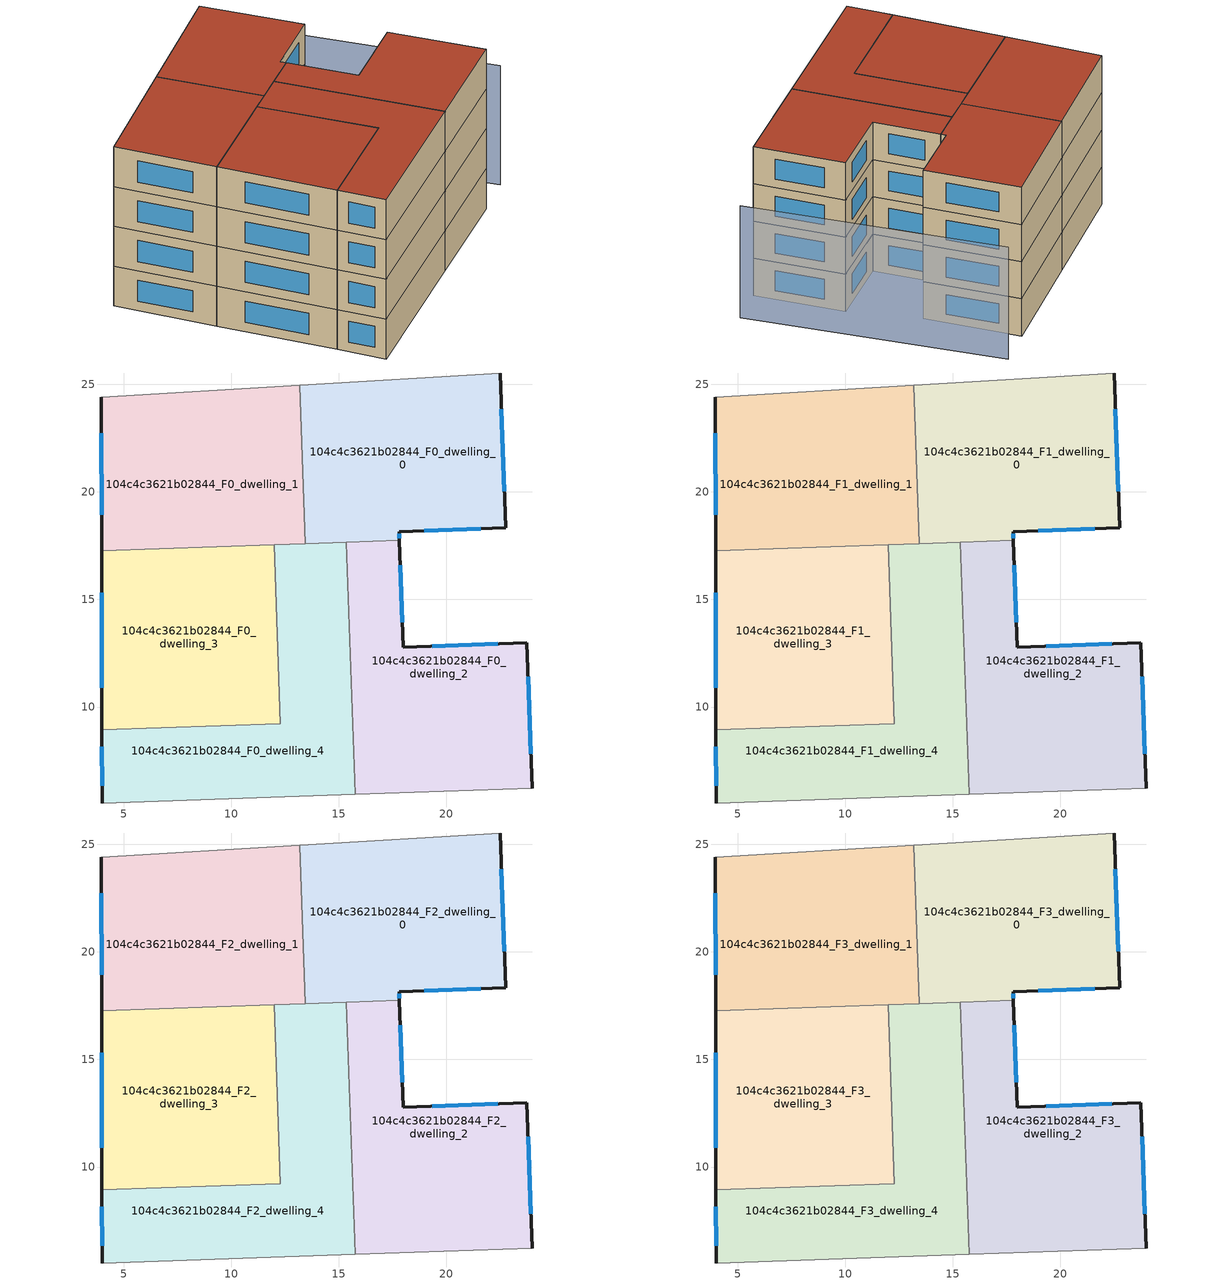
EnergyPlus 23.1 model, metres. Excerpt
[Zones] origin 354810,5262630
104c4c3621b02844_F0_dwelling_0
 floor ground (EU_floor_Construction): 22.49,25.52 22.75,18.33 17.8,18.15 17.82,17.75 13.44,17.59 13.19,24.96 z0
 wall outside (EU_wall_Construction): 17.82,17.75 17.8,18.15 22.75,18.33 22.49,25.52 z0:3
 wall to 104c4c3621b02844_F0_dwelling_1 (EU_wall_Construction): 13.19,24.96 13.44,17.59 z0:3
 wall adiabatic (EU_wall_Construction): 22.49,25.52 13.19,24.96 z0:3
 wall to 104c4c3621b02844_F0_dwelling_2 (EU_wall_Construction): 15.35,17.66 17.82,17.75 z0:3
 wall to 104c4c3621b02844_F0_dwelling_4 (EU_wall_Construction): 13.44,17.59 15.35,17.66 z0:3
 window (EU_Window_Construction): 22.69,20.02 22.55,23.83 / 18.97,18.19 21.59,18.29 / 17.82,17.84 17.81,18.06 z0.7:2.3
104c4c3621b02844_F0_dwelling_1
 floor ground (EU_floor_Construction): 13.19,24.96 13.44,17.59 3.98,17.26 3.97,24.4 z0
 wall outside (EU_wall_Construction): 3.97,24.4 3.98,17.26 z0:3
 wall adiabatic (EU_wall_Construction): 13.19,24.96 3.97,24.4 z0:3
 wall to 104c4c3621b02844_F0_dwelling_3 (EU_wall_Construction): 3.98,17.26 11.99,17.54 z0:3
 wall to 104c4c3621b02844_F0_dwelling_4 (EU_wall_Construction): 11.99,17.54 13.44,17.59 z0:3
 window (EU_Window_Construction): 3.97,22.73 3.98,18.94 z0.7:2.3
104c4c3621b02844_F0_dwelling_2
 floor ground (EU_floor_Construction): 23.74,12.99 23.99,6.24 15.76,5.95 15.35,17.66 17.82,17.75 18,12.78 z0
 wall outside (EU_wall_Construction): 23.99,6.24 23.74,12.99 18,12.78 17.82,17.75 z0:3
 wall adiabatic (EU_wall_Construction): 15.76,5.95 23.99,6.24 z0:3
 wall to 104c4c3621b02844_F0_dwelling_4 (EU_wall_Construction): 15.35,17.66 15.76,5.95 z0:3
 window (EU_Window_Construction): 22.39,12.94 19.35,12.83 / 23.93,7.82 23.8,11.4 / 17.96,13.94 17.86,16.58 z0.7:2.3
104c4c3621b02844_F0_dwelling_3
 floor ground (EU_floor_Construction): 11.99,17.54 12.28,9.23 4,8.94 3.98,17.26 z0
 wall outside (EU_wall_Construction): 3.98,17.26 4,8.94 z0:3
 wall to 104c4c3621b02844_F0_dwelling_4 (EU_wall_Construction): 4,8.94 12.28,9.23 11.99,17.54 z0:3
 window (EU_Window_Construction): 3.98,15.31 3.99,10.9 z0.7:2.3
104c4c3621b02844_F0_dwelling_4
 floor ground (EU_floor_Construction): 15.35,17.66 15.76,5.95 4,5.54 4,8.94 12.28,9.23 11.99,17.54 z0
 wall outside (EU_wall_Construction): 4,8.94 4,5.54 z0:3
 wall adiabatic (EU_wall_Construction): 4,5.54 15.76,5.95 z0:3
 window (EU_Window_Construction): 4,8.14 4,6.34 z0.7:2.3
104c4c3621b02844_F1_dwelling_0
 floor to 104c4c3621b02844_F0_dwelling_0 (EU_floor_Construction): 22.49,25.52 22.75,18.33 17.8,18.15 17.82,17.75 13.44,17.59 13.19,24.96 z3
 wall outside (EU_wall_Construction): 17.82,17.75 17.8,18.15 22.75,18.33 22.49,25.52 z3:6
 wall to 104c4c3621b02844_F1_dwelling_1 (EU_wall_Construction): 13.19,24.96 13.44,17.59 z3:6
 wall adiabatic (EU_wall_Construction): 22.49,25.52 13.19,24.96 z3:6
 wall to 104c4c3621b02844_F1_dwelling_2 (EU_wall_Construction): 15.35,17.66 17.82,17.75 z3:6
 wall to 104c4c3621b02844_F1_dwelling_4 (EU_wall_Construction): 13.44,17.59 15.35,17.66 z3:6
 window (EU_Window_Construction): 22.69,20.02 22.55,23.83 / 18.97,18.19 21.59,18.29 / 17.82,17.84 17.81,18.06 z3.7:5.3
104c4c3621b02844_F1_dwelling_1
 floor to 104c4c3621b02844_F0_dwelling_1 (EU_floor_Construction): 13.19,24.96 13.44,17.59 3.98,17.26 3.97,24.4 z3
 wall outside (EU_wall_Construction): 3.97,24.4 3.98,17.26 z3:6
 wall adiabatic (EU_wall_Construction): 13.19,24.96 3.97,24.4 z3:6
 wall to 104c4c3621b02844_F1_dwelling_3 (EU_wall_Construction): 3.98,17.26 11.99,17.54 z3:6
 wall to 104c4c3621b02844_F1_dwelling_4 (EU_wall_Construction): 11.99,17.54 13.44,17.59 z3:6
 window (EU_Window_Construction): 3.97,22.73 3.98,18.94 z3.7:5.3
104c4c3621b02844_F1_dwelling_2
 floor to 104c4c3621b02844_F0_dwelling_2 (EU_floor_Construction): 23.74,12.99 23.99,6.24 15.76,5.95 15.35,17.66 17.82,17.75 18,12.78 z3
 wall outside (EU_wall_Construction): 23.99,6.24 23.74,12.99 18,12.78 17.82,17.75 z3:6
 wall adiabatic (EU_wall_Construction): 15.76,5.95 23.99,6.24 z3:6
 wall to 104c4c3621b02844_F1_dwelling_4 (EU_wall_Construction): 15.35,17.66 15.76,5.95 z3:6
 window (EU_Window_Construction): 22.39,12.94 19.35,12.83 / 23.93,7.82 23.8,11.4 / 17.96,13.94 17.86,16.58 z3.7:5.3
104c4c3621b02844_F1_dwelling_3
 floor to 104c4c3621b02844_F0_dwelling_3 (EU_floor_Construction): 11.99,17.54 12.28,9.23 4,8.94 3.98,17.26 z3
 wall outside (EU_wall_Construction): 3.98,17.26 4,8.94 z3:6
 wall to 104c4c3621b02844_F1_dwelling_4 (EU_wall_Construction): 4,8.94 12.28,9.23 11.99,17.54 z3:6
 window (EU_Window_Construction): 3.98,15.31 3.99,10.9 z3.7:5.3
104c4c3621b02844_F1_dwelling_4
 floor to 104c4c3621b02844_F0_dwelling_4 (EU_floor_Construction): 15.35,17.66 15.76,5.95 4,5.54 4,8.94 12.28,9.23 11.99,17.54 z3
 wall outside (EU_wall_Construction): 4,8.94 4,5.54 z3:6
 wall adiabatic (EU_wall_Construction): 4,5.54 15.76,5.95 z3:6
 window (EU_Window_Construction): 4,8.14 4,6.34 z3.7:5.3
104c4c3621b02844_F2_dwelling_0
 floor to 104c4c3621b02844_F1_dwelling_0 (EU_floor_Construction): 22.49,25.52 22.75,18.33 17.8,18.15 17.82,17.75 13.44,17.59 13.19,24.96 z6
 wall outside (EU_wall_Construction): 17.82,17.75 17.8,18.15 22.75,18.33 22.49,25.52 z6:9
 wall to 104c4c3621b02844_F2_dwelling_1 (EU_wall_Construction): 13.19,24.96 13.44,17.59 z6:9
 wall adiabatic (EU_wall_Construction): 22.49,25.52 13.19,24.96 z6:9
 wall to 104c4c3621b02844_F2_dwelling_2 (EU_wall_Construction): 15.35,17.66 17.82,17.75 z6:9
 wall to 104c4c3621b02844_F2_dwelling_4 (EU_wall_Construction): 13.44,17.59 15.35,17.66 z6:9
 window (EU_Window_Construction): 22.69,20.02 22.55,23.83 / 18.97,18.19 21.59,18.29 / 17.82,17.84 17.81,18.06 z6.7:8.3
104c4c3621b02844_F2_dwelling_1
 floor to 104c4c3621b02844_F1_dwelling_1 (EU_floor_Construction): 13.19,24.96 13.44,17.59 3.98,17.26 3.97,24.4 z6
 wall outside (EU_wall_Construction): 3.97,24.4 3.98,17.26 z6:9
 wall adiabatic (EU_wall_Construction): 13.19,24.96 3.97,24.4 z6:9
 wall to 104c4c3621b02844_F2_dwelling_3 (EU_wall_Construction): 3.98,17.26 11.99,17.54 z6:9
 wall to 104c4c3621b02844_F2_dwelling_4 (EU_wall_Construction): 11.99,17.54 13.44,17.59 z6:9
 window (EU_Window_Construction): 3.97,22.73 3.98,18.94 z6.7:8.3
104c4c3621b02844_F2_dwelling_2
 floor to 104c4c3621b02844_F1_dwelling_2 (EU_floor_Construction): 23.74,12.99 23.99,6.24 15.76,5.95 15.35,17.66 17.82,17.75 18,12.78 z6
 wall outside (EU_wall_Construction): 23.99,6.24 23.74,12.99 18,12.78 17.82,17.75 z6:9
 wall adiabatic (EU_wall_Construction): 15.76,5.95 23.99,6.24 z6:9
 wall to 104c4c3621b02844_F2_dwelling_4 (EU_wall_Construction): 15.35,17.66 15.76,5.95 z6:9
 window (EU_Window_Construction): 22.39,12.94 19.35,12.83 / 23.93,7.82 23.8,11.4 / 17.96,13.94 17.86,16.58 z6.7:8.3
104c4c3621b02844_F2_dwelling_3
 floor to 104c4c3621b02844_F1_dwelling_3 (EU_floor_Construction): 11.99,17.54 12.28,9.23 4,8.94 3.98,17.26 z6
 wall outside (EU_wall_Construction): 3.98,17.26 4,8.94 z6:9
 wall to 104c4c3621b02844_F2_dwelling_4 (EU_wall_Construction): 4,8.94 12.28,9.23 11.99,17.54 z6:9
 window (EU_Window_Construction): 3.98,15.31 3.99,10.9 z6.7:8.3
104c4c3621b02844_F2_dwelling_4
 floor to 104c4c3621b02844_F1_dwelling_4 (EU_floor_Construction): 15.35,17.66 15.76,5.95 4,5.54 4,8.94 12.28,9.23 11.99,17.54 z6
 wall outside (EU_wall_Construction): 4,8.94 4,5.54 z6:9
 wall adiabatic (EU_wall_Construction): 4,5.54 15.76,5.95 z6:9
 window (EU_Window_Construction): 4,8.14 4,6.34 z6.7:8.3
104c4c3621b02844_F3_dwelling_0
 floor to 104c4c3621b02844_F2_dwelling_0 (EU_floor_Construction): 22.49,25.52 22.75,18.33 17.8,18.15 17.82,17.75 13.44,17.59 13.19,24.96 z9
 wall outside (EU_wall_Construction): 17.82,17.75 17.8,18.15 22.75,18.33 22.49,25.52 z9:12
 wall to 104c4c3621b02844_F3_dwelling_1 (EU_wall_Construction): 13.19,24.96 13.44,17.59 z9:12
 wall adiabatic (EU_wall_Construction): 22.49,25.52 13.19,24.96 z9:12
 wall to 104c4c3621b02844_F3_dwelling_2 (EU_wall_Construction): 15.35,17.66 17.82,17.75 z9:12
 wall to 104c4c3621b02844_F3_dwelling_4 (EU_wall_Construction): 13.44,17.59 15.35,17.66 z9:12
 window (EU_Window_Construction): 22.69,20.02 22.55,23.83 / 18.97,18.19 21.59,18.29 / 17.82,17.84 17.81,18.06 z9.7:11.3
 roof outside (EU_roof_Construction): 22.75,18.33 22.49,25.52 13.19,24.96 13.44,17.59 17.82,17.75 17.8,18.15 z12
104c4c3621b02844_F3_dwelling_1
 floor to 104c4c3621b02844_F2_dwelling_1 (EU_floor_Construction): 13.19,24.96 13.44,17.59 3.98,17.26 3.97,24.4 z9
 wall outside (EU_wall_Construction): 3.97,24.4 3.98,17.26 z9:12
 wall adiabatic (EU_wall_Construction): 13.19,24.96 3.97,24.4 z9:12
 wall to 104c4c3621b02844_F3_dwelling_3 (EU_wall_Construction): 3.98,17.26 11.99,17.54 z9:12
 wall to 104c4c3621b02844_F3_dwelling_4 (EU_wall_Construction): 11.99,17.54 13.44,17.59 z9:12
 window (EU_Window_Construction): 3.97,22.73 3.98,18.94 z9.7:11.3
 roof outside (EU_roof_Construction): 13.44,17.59 13.19,24.96 3.97,24.4 3.98,17.26 z12
104c4c3621b02844_F3_dwelling_2
 floor to 104c4c3621b02844_F2_dwelling_2 (EU_floor_Construction): 23.74,12.99 23.99,6.24 15.76,5.95 15.35,17.66 17.82,17.75 18,12.78 z9
 wall outside (EU_wall_Construction): 23.99,6.24 23.74,12.99 18,12.78 17.82,17.75 z9:12
 wall adiabatic (EU_wall_Construction): 15.76,5.95 23.99,6.24 z9:12
 wall to 104c4c3621b02844_F3_dwelling_4 (EU_wall_Construction): 15.35,17.66 15.76,5.95 z9:12
 window (EU_Window_Construction): 22.39,12.94 19.35,12.83 / 23.93,7.82 23.8,11.4 / 17.96,13.94 17.86,16.58 z9.7:11.3
 roof outside (EU_roof_Construction): 23.99,6.24 23.74,12.99 18,12.78 17.82,17.75 15.35,17.66 15.76,5.95 z12
104c4c3621b02844_F3_dwelling_3
 floor to 104c4c3621b02844_F2_dwelling_3 (EU_floor_Construction): 11.99,17.54 12.28,9.23 4,8.94 3.98,17.26 z9
 wall outside (EU_wall_Construction): 3.98,17.26 4,8.94 z9:12
 wall to 104c4c3621b02844_F3_dwelling_4 (EU_wall_Construction): 4,8.94 12.28,9.23 11.99,17.54 z9:12
 window (EU_Window_Construction): 3.98,15.31 3.99,10.9 z9.7:11.3
 roof outside (EU_roof_Construction): 12.28,9.23 11.99,17.54 3.98,17.26 4,8.94 z12
104c4c3621b02844_F3_dwelling_4
 floor to 104c4c3621b02844_F2_dwelling_4 (EU_floor_Construction): 15.35,17.66 15.76,5.95 4,5.54 4,8.94 12.28,9.23 11.99,17.54 z9
 wall outside (EU_wall_Construction): 4,8.94 4,5.54 z9:12
 wall adiabatic (EU_wall_Construction): 4,5.54 15.76,5.95 z9:12
 window (EU_Window_Construction): 4,8.14 4,6.34 z9.7:11.3
 roof outside (EU_roof_Construction): 15.76,5.95 15.35,17.66 11.99,17.54 12.28,9.23 4,8.94 4,5.54 z12
shading: 27.08,6.44 25.69,25.75 z0:9
[Building]
EU S2 Campaign: North Axis=0; Terrain=City; Solar Distribution=FullExterior
[Site:Location]
Budapest.Ferenc.Liszt.Intl.AP: Latitude=47.437; Longitude=19.256; Time Zone=1; Elevation=185
[SizingPeriod:WeatherFileDays]
AnnualSizingPeriod: Begin Month=1; Begin Day of Month=1; End Month=12; End Day of Month=31; Day of Week for Start Day=Monday; Use Weather File Daylight Saving Period=No; Use Weather File Rain and Snow Indicators=No
[MATERIAL]
EU_InternalMass_Material: Roughness=MediumRough; Thickness=0.1; Conductivity=1; Density=1800; Specific Heat=900; Thermal Absorptance=0.9; Solar Absorptance=0.7; Visible Absorptance=0.7
[MATERIAL:NOMASS] Roughness=MediumRough; Thermal Absorptance=0.9; Solar Absorptance=0.7; Visible Absorptance=0.7
Name | Thermal Resistance
EU_wall_NoMass | 0.832559
EU_roof_NoMass | 1.39638
EU_floor_NoMass | 0.872794
[WINDOWMATERIAL:SIMPLEGLAZINGSYSTEM]
EU_Window_SimpleGlazing: UFactor=2.79869; Solar Heat Gain Coefficient=0.75; Visible Transmittance=0.75
[CONSTRUCTION]
EU_wall_Construction: EU_wall_NoMass
EU_roof_Construction: EU_roof_NoMass
EU_floor_Construction: EU_floor_NoMass
EU_Window_Construction: EU_Window_SimpleGlazing
EU_InternalMass_Construction: EU_InternalMass_Material
[ZONE] Type=1; Multiplier=1; Ceiling Height=autocalculate; Floor Area=autocalculate; Part of Total Floor Area=Yes
Name | Volume
104c4c3621b02844_F0_dwelling_0; 104c4c3621b02844_F1_dwelling_0; 104c4c3621b02844_F2_dwelling_0; 104c4c3621b02844_F3_dwelling_0 | 203.398
104c4c3621b02844_F0_dwelling_1; 104c4c3621b02844_F1_dwelling_1; 104c4c3621b02844_F2_dwelling_1; 104c4c3621b02844_F3_dwelling_1 | 203.396
104c4c3621b02844_F0_dwelling_2; 104c4c3621b02844_F1_dwelling_2; 104c4c3621b02844_F2_dwelling_2; 104c4c3621b02844_F3_dwelling_2 | 203.414
104c4c3621b02844_F0_dwelling_3; 104c4c3621b02844_F1_dwelling_3; 104c4c3621b02844_F2_dwelling_3; 104c4c3621b02844_F3_dwelling_3 | 203.417
104c4c3621b02844_F0_dwelling_4; 104c4c3621b02844_F1_dwelling_4; 104c4c3621b02844_F2_dwelling_4; 104c4c3621b02844_F3_dwelling_4 | 203.399
[INTERNALMASS] Construction=EU_InternalMass_Construction
Name | Zone or ZoneList | Surface Area
104c4c3621b02844_F0_dwelling_0_EU_InternalMass | 104c4c3621b02844_F0_dwelling_0 | 67.8003
104c4c3621b02844_F0_dwelling_1_EU_InternalMass | 104c4c3621b02844_F0_dwelling_1 | 67.7975
104c4c3621b02844_F0_dwelling_2_EU_InternalMass | 104c4c3621b02844_F0_dwelling_2 | 67.8035
104c4c3621b02844_F0_dwelling_3_EU_InternalMass | 104c4c3621b02844_F0_dwelling_3 | 67.8033
104c4c3621b02844_F0_dwelling_4_EU_InternalMass | 104c4c3621b02844_F0_dwelling_4 | 67.7996
104c4c3621b02844_F1_dwelling_0_EU_InternalMass | 104c4c3621b02844_F1_dwelling_0 | 67.8003
104c4c3621b02844_F1_dwelling_1_EU_InternalMass | 104c4c3621b02844_F1_dwelling_1 | 67.7975
104c4c3621b02844_F1_dwelling_2_EU_InternalMass | 104c4c3621b02844_F1_dwelling_2 | 67.8035
104c4c3621b02844_F1_dwelling_3_EU_InternalMass | 104c4c3621b02844_F1_dwelling_3 | 67.8033
104c4c3621b02844_F1_dwelling_4_EU_InternalMass | 104c4c3621b02844_F1_dwelling_4 | 67.7996
104c4c3621b02844_F2_dwelling_0_EU_InternalMass | 104c4c3621b02844_F2_dwelling_0 | 67.8003
104c4c3621b02844_F2_dwelling_1_EU_InternalMass | 104c4c3621b02844_F2_dwelling_1 | 67.7975
104c4c3621b02844_F2_dwelling_2_EU_InternalMass | 104c4c3621b02844_F2_dwelling_2 | 67.8035
104c4c3621b02844_F2_dwelling_3_EU_InternalMass | 104c4c3621b02844_F2_dwelling_3 | 67.8033
104c4c3621b02844_F2_dwelling_4_EU_InternalMass | 104c4c3621b02844_F2_dwelling_4 | 67.7996
104c4c3621b02844_F3_dwelling_0_EU_InternalMass | 104c4c3621b02844_F3_dwelling_0 | 67.8003
104c4c3621b02844_F3_dwelling_1_EU_InternalMass | 104c4c3621b02844_F3_dwelling_1 | 67.7975
104c4c3621b02844_F3_dwelling_2_EU_InternalMass | 104c4c3621b02844_F3_dwelling_2 | 67.8035
104c4c3621b02844_F3_dwelling_3_EU_InternalMass | 104c4c3621b02844_F3_dwelling_3 | 67.8033
104c4c3621b02844_F3_dwelling_4_EU_InternalMass | 104c4c3621b02844_F3_dwelling_4 | 67.7996
[OTHEREQUIPMENT] Fuel Type=Electricity; Design Level Calculation Method=Watts/Area; Power per Zone Floor Area=1; Fraction Latent=0; Fraction Radiant=0; Fraction Lost=0; Carbon Dioxide Generation Rate=0; EndUse Subcategory=EU_Step8_InternalGains
Name | Zone or ZoneList or Space or SpaceList | Schedule
EU_Step8_InternalGain_104c4c3621b02844_F0_dwelling_0_f000 | 104c4c3621b02844_F0_dwelling_0 | EU_Step8_GainSchedule_104c4c3621b02844_F0_dwelling_0_f000
EU_Step8_InternalGain_104c4c3621b02844_F0_dwelling_1_f000 | 104c4c3621b02844_F0_dwelling_1 | EU_Step8_GainSchedule_104c4c3621b02844_F0_dwelling_1_f000
EU_Step8_InternalGain_104c4c3621b02844_F0_dwelling_2_f000 | 104c4c3621b02844_F0_dwelling_2 | EU_Step8_GainSchedule_104c4c3621b02844_F0_dwelling_2_f000
EU_Step8_InternalGain_104c4c3621b02844_F0_dwelling_3_f000 | 104c4c3621b02844_F0_dwelling_3 | EU_Step8_GainSchedule_104c4c3621b02844_F0_dwelling_3_f000
EU_Step8_InternalGain_104c4c3621b02844_F0_dwelling_4_f000 | 104c4c3621b02844_F0_dwelling_4 | EU_Step8_GainSchedule_104c4c3621b02844_F0_dwelling_4_f000
EU_Step8_InternalGain_104c4c3621b02844_F1_dwelling_0_f000 | 104c4c3621b02844_F1_dwelling_0 | EU_Step8_GainSchedule_104c4c3621b02844_F1_dwelling_0_f000
EU_Step8_InternalGain_104c4c3621b02844_F1_dwelling_1_f000 | 104c4c3621b02844_F1_dwelling_1 | EU_Step8_GainSchedule_104c4c3621b02844_F1_dwelling_1_f000
EU_Step8_InternalGain_104c4c3621b02844_F1_dwelling_2_f000 | 104c4c3621b02844_F1_dwelling_2 | EU_Step8_GainSchedule_104c4c3621b02844_F1_dwelling_2_f000
EU_Step8_InternalGain_104c4c3621b02844_F1_dwelling_3_f000 | 104c4c3621b02844_F1_dwelling_3 | EU_Step8_GainSchedule_104c4c3621b02844_F1_dwelling_3_f000
EU_Step8_InternalGain_104c4c3621b02844_F1_dwelling_4_f000 | 104c4c3621b02844_F1_dwelling_4 | EU_Step8_GainSchedule_104c4c3621b02844_F1_dwelling_4_f000
EU_Step8_InternalGain_104c4c3621b02844_F2_dwelling_0_f000 | 104c4c3621b02844_F2_dwelling_0 | EU_Step8_GainSchedule_104c4c3621b02844_F2_dwelling_0_f000
EU_Step8_InternalGain_104c4c3621b02844_F2_dwelling_1_f000 | 104c4c3621b02844_F2_dwelling_1 | EU_Step8_GainSchedule_104c4c3621b02844_F2_dwelling_1_f000
EU_Step8_InternalGain_104c4c3621b02844_F2_dwelling_2_f000 | 104c4c3621b02844_F2_dwelling_2 | EU_Step8_GainSchedule_104c4c3621b02844_F2_dwelling_2_f000
EU_Step8_InternalGain_104c4c3621b02844_F2_dwelling_3_f000 | 104c4c3621b02844_F2_dwelling_3 | EU_Step8_GainSchedule_104c4c3621b02844_F2_dwelling_3_f000
EU_Step8_InternalGain_104c4c3621b02844_F2_dwelling_4_f000 | 104c4c3621b02844_F2_dwelling_4 | EU_Step8_GainSchedule_104c4c3621b02844_F2_dwelling_4_f000
EU_Step8_InternalGain_104c4c3621b02844_F3_dwelling_0_f000 | 104c4c3621b02844_F3_dwelling_0 | EU_Step8_GainSchedule_104c4c3621b02844_F3_dwelling_0_f000
EU_Step8_InternalGain_104c4c3621b02844_F3_dwelling_1_f000 | 104c4c3621b02844_F3_dwelling_1 | EU_Step8_GainSchedule_104c4c3621b02844_F3_dwelling_1_f000
EU_Step8_InternalGain_104c4c3621b02844_F3_dwelling_2_f000 | 104c4c3621b02844_F3_dwelling_2 | EU_Step8_GainSchedule_104c4c3621b02844_F3_dwelling_2_f000
EU_Step8_InternalGain_104c4c3621b02844_F3_dwelling_3_f000 | 104c4c3621b02844_F3_dwelling_3 | EU_Step8_GainSchedule_104c4c3621b02844_F3_dwelling_3_f000
EU_Step8_InternalGain_104c4c3621b02844_F3_dwelling_4_f000 | 104c4c3621b02844_F3_dwelling_4 | EU_Step8_GainSchedule_104c4c3621b02844_F3_dwelling_4_f000
[ZONEVENTILATION:DESIGNFLOWRATE] Schedule=EU_AlwaysOn; Design Flow Rate Calculation Method=AirChanges/Hour; Air Changes per Hour=0.475469; Ventilation Type=Natural; Fan Pressure Rise=0; Fan Total Efficiency=1; Constant Term Coefficient=1; Temperature Term Coefficient=0; Velocity Term Coefficient=0; Velocity Squared Term Coefficient=0; Minimum Indoor Temperature=-100; Maximum Indoor Temperature=100; Delta Temperature=-100; Minimum Outdoor Temperature=-100; Maximum Outdoor Temperature=100; Maximum Wind Speed=40
Name | Zone or ZoneList or Space or SpaceList
EU_ConstantAir_104c4c3621b02844_F0_dwelling_0 | 104c4c3621b02844_F0_dwelling_0
EU_ConstantAir_104c4c3621b02844_F0_dwelling_1 | 104c4c3621b02844_F0_dwelling_1
EU_ConstantAir_104c4c3621b02844_F0_dwelling_2 | 104c4c3621b02844_F0_dwelling_2
EU_ConstantAir_104c4c3621b02844_F0_dwelling_3 | 104c4c3621b02844_F0_dwelling_3
EU_ConstantAir_104c4c3621b02844_F0_dwelling_4 | 104c4c3621b02844_F0_dwelling_4
EU_ConstantAir_104c4c3621b02844_F1_dwelling_0 | 104c4c3621b02844_F1_dwelling_0
EU_ConstantAir_104c4c3621b02844_F1_dwelling_1 | 104c4c3621b02844_F1_dwelling_1
EU_ConstantAir_104c4c3621b02844_F1_dwelling_2 | 104c4c3621b02844_F1_dwelling_2
EU_ConstantAir_104c4c3621b02844_F1_dwelling_3 | 104c4c3621b02844_F1_dwelling_3
EU_ConstantAir_104c4c3621b02844_F1_dwelling_4 | 104c4c3621b02844_F1_dwelling_4
EU_ConstantAir_104c4c3621b02844_F2_dwelling_0 | 104c4c3621b02844_F2_dwelling_0
EU_ConstantAir_104c4c3621b02844_F2_dwelling_1 | 104c4c3621b02844_F2_dwelling_1
EU_ConstantAir_104c4c3621b02844_F2_dwelling_2 | 104c4c3621b02844_F2_dwelling_2
EU_ConstantAir_104c4c3621b02844_F2_dwelling_3 | 104c4c3621b02844_F2_dwelling_3
EU_ConstantAir_104c4c3621b02844_F2_dwelling_4 | 104c4c3621b02844_F2_dwelling_4
EU_ConstantAir_104c4c3621b02844_F3_dwelling_0 | 104c4c3621b02844_F3_dwelling_0
EU_ConstantAir_104c4c3621b02844_F3_dwelling_1 | 104c4c3621b02844_F3_dwelling_1
EU_ConstantAir_104c4c3621b02844_F3_dwelling_2 | 104c4c3621b02844_F3_dwelling_2
EU_ConstantAir_104c4c3621b02844_F3_dwelling_3 | 104c4c3621b02844_F3_dwelling_3
EU_ConstantAir_104c4c3621b02844_F3_dwelling_4 | 104c4c3621b02844_F3_dwelling_4
[HVACTEMPLATE:THERMOSTAT] Constant Heating Setpoint=20; Constant Cooling Setpoint=50
EU_HeatOnly_104c4c3621b02844_F0_dwelling_0; EU_HeatOnly_104c4c3621b02844_F0_dwelling_1; EU_HeatOnly_104c4c3621b02844_F0_dwelling_2; EU_HeatOnly_104c4c3621b02844_F0_dwelling_3; EU_HeatOnly_104c4c3621b02844_F0_dwelling_4; EU_HeatOnly_104c4c3621b02844_F1_dwelling_0; EU_HeatOnly_104c4c3621b02844_F1_dwelling_1; EU_HeatOnly_104c4c3621b02844_F1_dwelling_2; EU_HeatOnly_104c4c3621b02844_F1_dwelling_3; EU_HeatOnly_104c4c3621b02844_F1_dwelling_4; EU_HeatOnly_104c4c3621b02844_F2_dwelling_0; EU_HeatOnly_104c4c3621b02844_F2_dwelling_1; EU_HeatOnly_104c4c3621b02844_F2_dwelling_2; EU_HeatOnly_104c4c3621b02844_F2_dwelling_3; EU_HeatOnly_104c4c3621b02844_F2_dwelling_4; EU_HeatOnly_104c4c3621b02844_F3_dwelling_0; EU_HeatOnly_104c4c3621b02844_F3_dwelling_1; EU_HeatOnly_104c4c3621b02844_F3_dwelling_2; EU_HeatOnly_104c4c3621b02844_F3_dwelling_3; EU_HeatOnly_104c4c3621b02844_F3_dwelling_4
[HVACTEMPLATE:ZONE:IDEALLOADSAIRSYSTEM] System Availability Schedule=EU_AlwaysOn; Maximum Heating Supply Air Temperature=50; Minimum Cooling Supply Air Temperature=13; Maximum Heating Supply Air Humidity Ratio=0.0156; Minimum Cooling Supply Air Humidity Ratio=0.0077; Heating Limit=NoLimit; Cooling Limit=NoLimit; Heating Availability Schedule=EU_AlwaysOn; Cooling Availability Schedule=EU_CoolingOff; Dehumidification Control Type=ConstantSensibleHeatRatio; Cooling Sensible Heat Ratio=0.7; Dehumidification Setpoint=60; Humidification Control Type=None; Humidification Setpoint=30; Outdoor Air Method=None; Outdoor Air Flow Rate per Person=0.00944; Outdoor Air Flow Rate per Zone Floor Area=0; Outdoor Air Flow Rate per Zone=0; Demand Controlled Ventilation Type=None; Outdoor Air Economizer Type=NoEconomizer; Heat Recovery Type=None; Sensible Heat Recovery Effectiveness=0.7; Latent Heat Recovery Effectiveness=0.65
Name | Template Thermostat
104c4c3621b02844_F0_dwelling_0 | EU_HeatOnly_104c4c3621b02844_F0_dwelling_0
104c4c3621b02844_F0_dwelling_1 | EU_HeatOnly_104c4c3621b02844_F0_dwelling_1
104c4c3621b02844_F0_dwelling_2 | EU_HeatOnly_104c4c3621b02844_F0_dwelling_2
104c4c3621b02844_F0_dwelling_3 | EU_HeatOnly_104c4c3621b02844_F0_dwelling_3
104c4c3621b02844_F0_dwelling_4 | EU_HeatOnly_104c4c3621b02844_F0_dwelling_4
104c4c3621b02844_F1_dwelling_0 | EU_HeatOnly_104c4c3621b02844_F1_dwelling_0
104c4c3621b02844_F1_dwelling_1 | EU_HeatOnly_104c4c3621b02844_F1_dwelling_1
104c4c3621b02844_F1_dwelling_2 | EU_HeatOnly_104c4c3621b02844_F1_dwelling_2
104c4c3621b02844_F1_dwelling_3 | EU_HeatOnly_104c4c3621b02844_F1_dwelling_3
104c4c3621b02844_F1_dwelling_4 | EU_HeatOnly_104c4c3621b02844_F1_dwelling_4
104c4c3621b02844_F2_dwelling_0 | EU_HeatOnly_104c4c3621b02844_F2_dwelling_0
104c4c3621b02844_F2_dwelling_1 | EU_HeatOnly_104c4c3621b02844_F2_dwelling_1
104c4c3621b02844_F2_dwelling_2 | EU_HeatOnly_104c4c3621b02844_F2_dwelling_2
104c4c3621b02844_F2_dwelling_3 | EU_HeatOnly_104c4c3621b02844_F2_dwelling_3
104c4c3621b02844_F2_dwelling_4 | EU_HeatOnly_104c4c3621b02844_F2_dwelling_4
104c4c3621b02844_F3_dwelling_0 | EU_HeatOnly_104c4c3621b02844_F3_dwelling_0
104c4c3621b02844_F3_dwelling_1 | EU_HeatOnly_104c4c3621b02844_F3_dwelling_1
104c4c3621b02844_F3_dwelling_2 | EU_HeatOnly_104c4c3621b02844_F3_dwelling_2
104c4c3621b02844_F3_dwelling_3 | EU_HeatOnly_104c4c3621b02844_F3_dwelling_3
104c4c3621b02844_F3_dwelling_4 | EU_HeatOnly_104c4c3621b02844_F3_dwelling_4
[SIZING:ZONE] Zone Cooling Design Supply Air Temperature Input Method=SupplyAirTemperature; Zone Cooling Design Supply Air Temperature=13; Zone Heating Design Supply Air Temperature Input Method=SupplyAirTemperature; Zone Heating Design Supply Air Temperature=50; Zone Cooling Design Supply Air Humidity Ratio=0.008; Zone Heating Design Supply Air Humidity Ratio=0.008; Cooling Design Air Flow Method=DesignDay; Cooling Design Air Flow Rate=0; Cooling Minimum Air Flow per Zone Floor Area=0.000762; Cooling Minimum Air Flow=0; Cooling Minimum Air Flow Fraction=0.2; Heating Design Air Flow Method=DesignDay; Heating Design Air Flow Rate=0; Heating Maximum Air Flow per Zone Floor Area=0.002032; Heating Maximum Air Flow=0.141576; Heating Maximum Air Flow Fraction=0.3; Account for Dedicated Outdoor Air System=No; Dedicated Outdoor Air System Control Strategy=NeutralSupplyAir; Dedicated Outdoor Air Low Setpoint Temperature for Design=autosize; Dedicated Outdoor Air High Setpoint Temperature for Design=autosize; Zone Load Sizing Method=Sensible Load Only No Latent Load; Zone Latent Cooling Design Supply Air Humidity Ratio Input Method=HumidityRatioDifference; Zone Cooling Design Supply Air Humidity Ratio Difference=0.005; Zone Latent Heating Design Supply Air Humidity Ratio Input Method=HumidityRatioDifference; Zone Humidification Design Supply Air Humidity Ratio Difference=0.005
104c4c3621b02844_F0_dwelling_0; 104c4c3621b02844_F0_dwelling_1; 104c4c3621b02844_F0_dwelling_2; 104c4c3621b02844_F0_dwelling_3; 104c4c3621b02844_F0_dwelling_4; 104c4c3621b02844_F1_dwelling_0; 104c4c3621b02844_F1_dwelling_1; 104c4c3621b02844_F1_dwelling_2; 104c4c3621b02844_F1_dwelling_3; 104c4c3621b02844_F1_dwelling_4; 104c4c3621b02844_F2_dwelling_0; 104c4c3621b02844_F2_dwelling_1; 104c4c3621b02844_F2_dwelling_2; 104c4c3621b02844_F2_dwelling_3; 104c4c3621b02844_F2_dwelling_4; 104c4c3621b02844_F3_dwelling_0; 104c4c3621b02844_F3_dwelling_1; 104c4c3621b02844_F3_dwelling_2; 104c4c3621b02844_F3_dwelling_3; 104c4c3621b02844_F3_dwelling_4
[SCHEDULE:CONSTANT]
Name | Hourly Value
EU_AlwaysOn | 1
EU_CoolingOff | 0
[SCHEDULE:FILE] Column Number=1; Rows to Skip at Top=0; Number of Hours of Data=8760; Column Separator=Comma; Interpolate to Timestep=No; Minutes per Item=60; Adjust Schedule for Daylight Savings=Yes
Name | File
EU_Step8_GainSchedule_104c4c3621b02844_F0_dwelling_0_f000 | ../../schedules/104c4c3621b02844/104c4c3621b02844_F0_dwelling_0_f000_gain.csv
EU_Step8_GainSchedule_104c4c3621b02844_F0_dwelling_1_f000 | ../../schedules/104c4c3621b02844/104c4c3621b02844_F0_dwelling_1_f000_gain.csv
EU_Step8_GainSchedule_104c4c3621b02844_F0_dwelling_2_f000 | ../../schedules/104c4c3621b02844/104c4c3621b02844_F0_dwelling_2_f000_gain.csv
EU_Step8_GainSchedule_104c4c3621b02844_F0_dwelling_3_f000 | ../../schedules/104c4c3621b02844/104c4c3621b02844_F0_dwelling_3_f000_gain.csv
EU_Step8_GainSchedule_104c4c3621b02844_F0_dwelling_4_f000 | ../../schedules/104c4c3621b02844/104c4c3621b02844_F0_dwelling_4_f000_gain.csv
EU_Step8_GainSchedule_104c4c3621b02844_F1_dwelling_0_f000 | ../../schedules/104c4c3621b02844/104c4c3621b02844_F1_dwelling_0_f000_gain.csv
EU_Step8_GainSchedule_104c4c3621b02844_F1_dwelling_1_f000 | ../../schedules/104c4c3621b02844/104c4c3621b02844_F1_dwelling_1_f000_gain.csv
EU_Step8_GainSchedule_104c4c3621b02844_F1_dwelling_2_f000 | ../../schedules/104c4c3621b02844/104c4c3621b02844_F1_dwelling_2_f000_gain.csv
EU_Step8_GainSchedule_104c4c3621b02844_F1_dwelling_3_f000 | ../../schedules/104c4c3621b02844/104c4c3621b02844_F1_dwelling_3_f000_gain.csv
EU_Step8_GainSchedule_104c4c3621b02844_F1_dwelling_4_f000 | ../../schedules/104c4c3621b02844/104c4c3621b02844_F1_dwelling_4_f000_gain.csv
EU_Step8_GainSchedule_104c4c3621b02844_F2_dwelling_0_f000 | ../../schedules/104c4c3621b02844/104c4c3621b02844_F2_dwelling_0_f000_gain.csv
EU_Step8_GainSchedule_104c4c3621b02844_F2_dwelling_1_f000 | ../../schedules/104c4c3621b02844/104c4c3621b02844_F2_dwelling_1_f000_gain.csv
EU_Step8_GainSchedule_104c4c3621b02844_F2_dwelling_2_f000 | ../../schedules/104c4c3621b02844/104c4c3621b02844_F2_dwelling_2_f000_gain.csv
EU_Step8_GainSchedule_104c4c3621b02844_F2_dwelling_3_f000 | ../../schedules/104c4c3621b02844/104c4c3621b02844_F2_dwelling_3_f000_gain.csv
EU_Step8_GainSchedule_104c4c3621b02844_F2_dwelling_4_f000 | ../../schedules/104c4c3621b02844/104c4c3621b02844_F2_dwelling_4_f000_gain.csv
EU_Step8_GainSchedule_104c4c3621b02844_F3_dwelling_0_f000 | ../../schedules/104c4c3621b02844/104c4c3621b02844_F3_dwelling_0_f000_gain.csv
EU_Step8_GainSchedule_104c4c3621b02844_F3_dwelling_1_f000 | ../../schedules/104c4c3621b02844/104c4c3621b02844_F3_dwelling_1_f000_gain.csv
EU_Step8_GainSchedule_104c4c3621b02844_F3_dwelling_2_f000 | ../../schedules/104c4c3621b02844/104c4c3621b02844_F3_dwelling_2_f000_gain.csv
EU_Step8_GainSchedule_104c4c3621b02844_F3_dwelling_3_f000 | ../../schedules/104c4c3621b02844/104c4c3621b02844_F3_dwelling_3_f000_gain.csv
EU_Step8_GainSchedule_104c4c3621b02844_F3_dwelling_4_f000 | ../../schedules/104c4c3621b02844/104c4c3621b02844_F3_dwelling_4_f000_gain.csv
